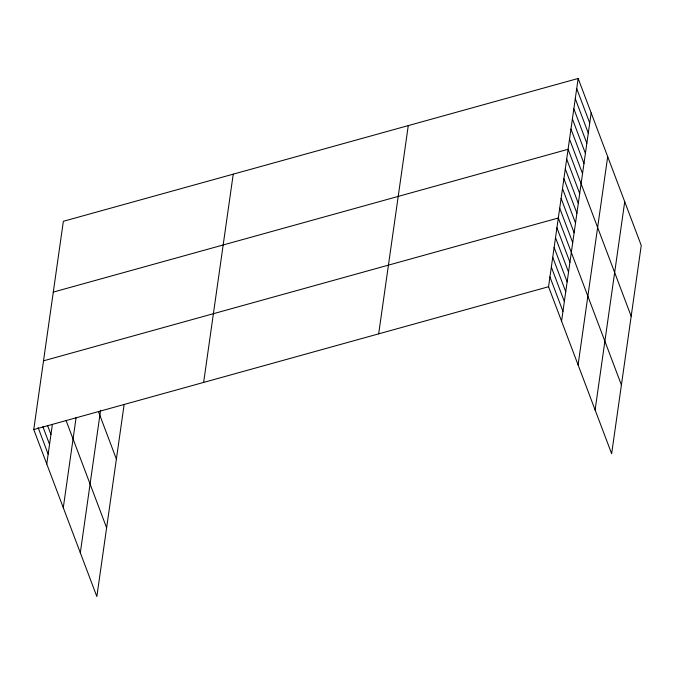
<?xml version="1.0" encoding="UTF-8"?>
<svg xmlns="http://www.w3.org/2000/svg" width="675" height="675" viewBox="0 0 675 675"><rect width="100%" height="100%" fill="white"/><g stroke="black" fill="none" stroke-linecap="round" stroke-linejoin="round"><path stroke-width="1.01" d="M124.149 404.452L96.846 596.531L33.75 429.553L63.357 221.29L578.154 78.469L641.25 245.447L611.643 453.71L548.547 286.732L578.154 78.469M46.761 463.978L52.346 424.71M63.29 507.718L76.132 417.395M80.317 552.783L100.575 410.273M203.631 382.421L233.238 174.158M378.667 333.863L408.274 125.601M561.558 321.165L591.165 112.902M578.087 364.905L607.694 156.642M595.114 409.97L624.721 201.707M53.291 292.098L568.088 149.285L631.184 316.263M43.521 360.821L558.318 218.008L621.413 384.986M33.75 429.553L548.547 286.732M576.72 88.585L589.722 123.019M575.277 98.702L588.288 133.135M573.843 108.818L586.845 143.243M572.4 118.935L585.411 153.36M570.966 129.052L583.976 163.477M569.523 139.168L582.533 173.593M566.688 159.097L579.698 193.531M565.296 168.919L578.306 203.344M563.903 178.732L576.906 213.165M562.503 188.553L575.513 222.986M561.111 198.374L574.121 232.799M559.71 208.187L572.721 242.62M556.917 227.829L569.928 262.254M555.525 237.642L568.536 272.076M554.133 247.463L567.135 281.888M552.732 257.276L565.743 291.71M551.34 267.098L564.351 301.531M549.939 276.919L562.95 311.344M98.44 411.581L116.387 459.076M66.082 420.525L106.616 527.799M47.604 425.672L50.946 434.523M42.862 426.634L49.553 444.344M38.121 427.604L48.153 454.157"/></g></svg>
